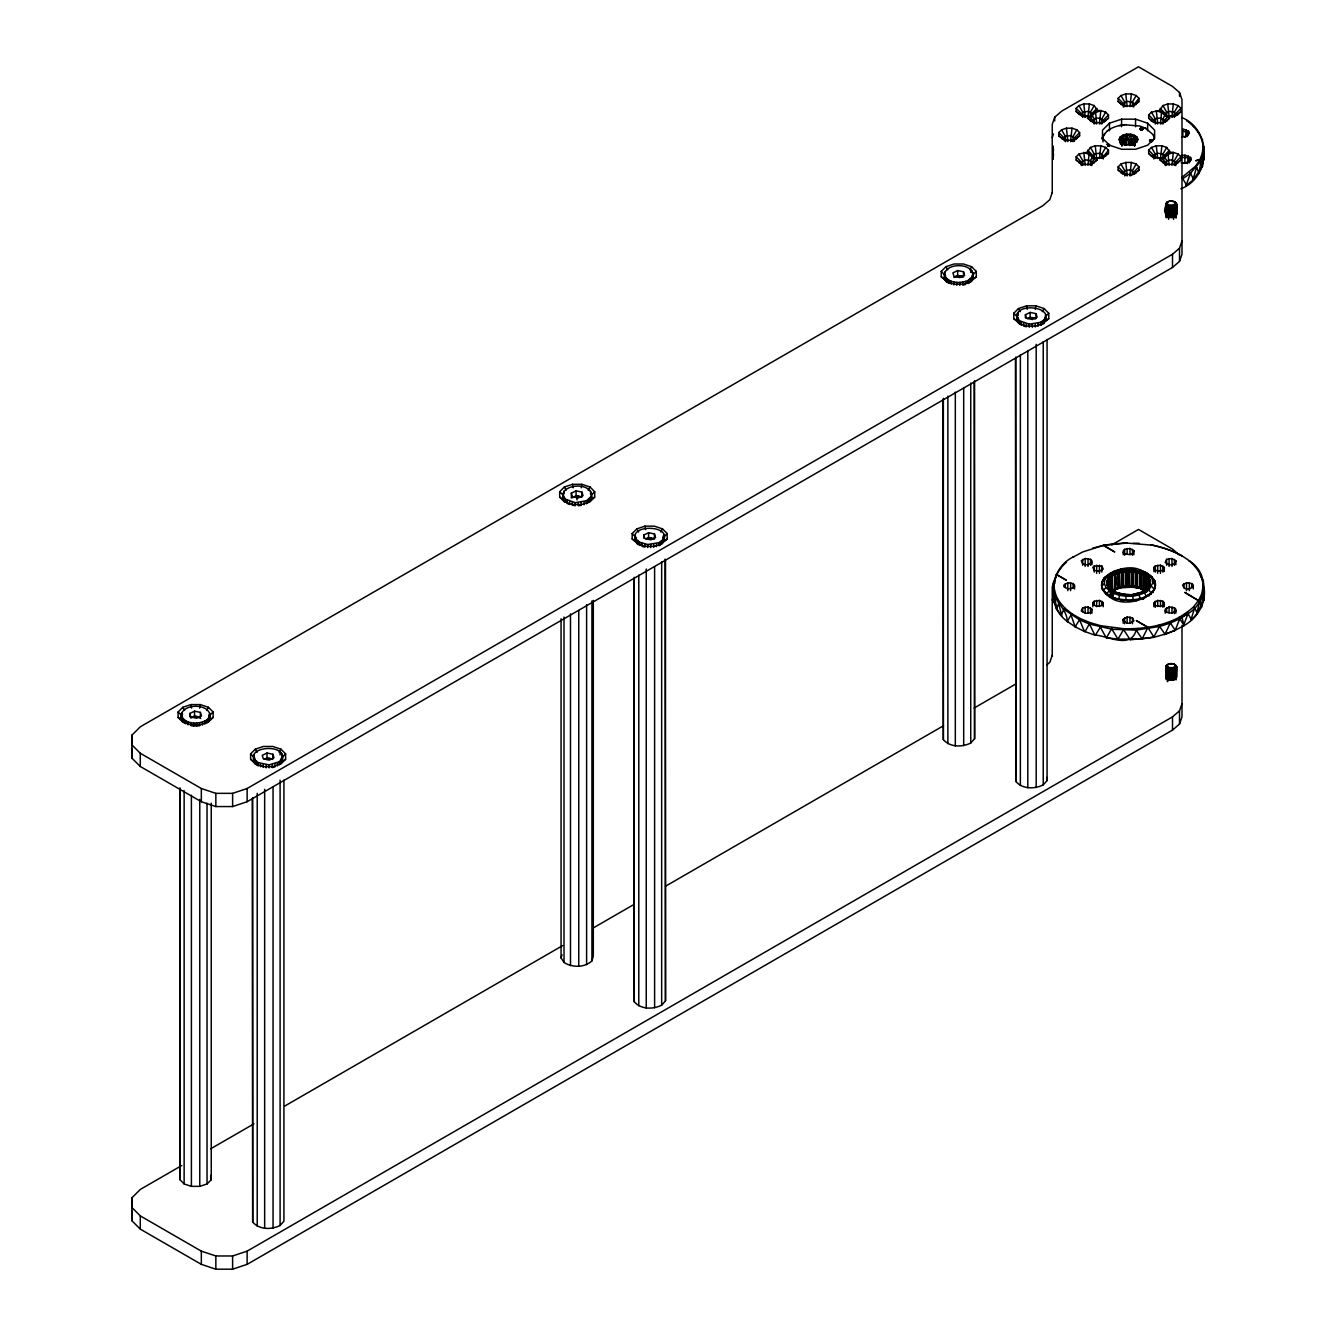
<?xml version="1.0" encoding="UTF-8"?>
<svg xmlns="http://www.w3.org/2000/svg" width="1336" height="1336" viewBox="0 0 1336 1336"><rect width="100%" height="100%" fill="white"/><g stroke="black" fill="none" stroke-linecap="round" stroke-linejoin="round"><path stroke-width="1.5" d="M1181.993 625.415L1181.993 716.881L1179.521 724.029L1172.507 730.107L247.127 1264.357L232.614 1269.2L215.847 1269.2L201.335 1264.357L140.28 1229.12L131.897 1220.737L131.897 1211.051M1052.25 193.369L1052.25 124.332L1054.722 117.184L1061.736 111.105L1138.489 66.8L1172.507 86.439L1179.521 92.501L1181.993 99.666L1181.993 254.241L1179.521 261.405L1172.507 267.467L247.127 801.717L232.614 806.56L215.847 806.56L201.335 801.717L140.28 766.48L131.897 758.096L131.897 748.427M178.106 717.415L178.106 711.988L182.798 707.295L190.914 704.59L200.3 704.59L208.433 707.295L213.125 711.988L213.125 717.415L208.433 722.108L200.3 724.813L190.914 724.813L182.798 722.108L178.106 717.415L185.303 722.392M250.6 759.265L250.6 753.855L255.293 749.162L263.426 746.457L272.811 746.457L280.927 749.162L285.62 753.855L285.62 759.265L280.927 763.958L272.811 766.68L263.426 766.68L255.293 763.958L250.6 759.265L256.362 763.257M559.667 497.109L559.667 491.698L564.36 487.005L572.493 484.3L581.878 484.3L590.011 487.005L594.704 491.698L594.704 497.109L590.011 501.802L581.878 504.507L572.493 504.524L564.36 501.802L559.667 497.109L565.445 501.1M640.027 545.489L632.178 538.976L632.178 533.548L636.871 528.856L644.987 526.15L654.373 526.15L662.506 528.856L667.198 533.548L667.198 538.976L659.333 545.489M1076.165 160.053L1082.778 165.046L1076.165 160.053L1076.165 156.83L1078.954 154.041L1087.27 152.221L1094.217 158.45L1089.007 154.408L1083.797 152.421L1085.199 165.13M1108.462 118.203L1101.849 123.196L1108.462 118.203L1108.462 114.979L1105.674 112.174L1100.831 110.571L1095.62 112.558L1090.41 116.583L1097.357 110.37L1094.217 105.577L1089.391 103.957L1083.797 103.957L1078.954 105.577L1076.165 108.366L1076.165 111.589L1082.778 116.583L1081.375 115.197L1082.778 112.174L1087.988 111.372L1091.796 113.577L1091.796 117.1M1091.929 609.249L1090.51 612.322L1088.022 613.157L1085.166 613.157L1081.242 610.903L1082.678 607.813L1088.022 606.978L1091.929 609.249L1091.929 613.191M1091.796 115.197L1091.796 113.577L1097.023 108.366L1095.62 112.558L1096.639 123.279M1092.831 602.653L1092.831 604.273L1096.639 606.46L1101.849 605.659L1103.252 602.653L1099.428 600.448L1094.217 601.25L1092.831 602.653L1092.831 606.711M1092.831 157.047L1094.217 154.041L1099.428 153.239L1103.252 155.444L1103.252 158.967M1108.462 150.216L1108.462 153.456L1101.849 158.45L1108.462 150.216L1105.674 147.428L1100.831 145.824L1095.253 145.824L1090.41 147.428L1087.27 152.221M1113.506 591.881L1109.047 587.99L1107.026 584.433L1106.893 580.709L1112.153 573.979L1117.113 571.558L1129.488 569.704L1140.009 572.259L1139.875 588.107L1133.73 587.205L1133.73 572.71L1136.001 571.123L1136.368 587.022L1144.017 589.694L1141.128 589.376L1141.128 574.897L1143.516 573.862L1149.177 578.104L1150.396 581.778L1148.659 583.247C1151.298 585.018 1148.142 586.838 1150.396 581.778L1149.728 580.909C1146.689 586.354 1151.381 579.924 1149.177 578.104L1146.555 575.899L1144.084 576.601C1148.86 601.517 1140.192 582.78 1129.605 586.821L1129.605 572.342L1131.926 570.422L1135.851 570.405L1143.867 574.062L1144.084 591.08C1139.675 585.201 1127.617 584.901 1120.303 587.523L1111.986 590.712L1111.903 574.847L1111.786 590.946L1111.903 574.847L1114.441 575.699L1114.441 590.178L1111.836 590.813L1112.153 573.979C1123.776 567.366 1145.152 567.199 1150.396 581.778L1149.712 585.485C1142.096 596.791 1125.246 597.075 1113.89 591.664L1110.633 593.551L1109.481 596.858C1129.855 613.541 1180.456 586.287 1140.46 570.088C1124.828 561.454 1084.698 579.273 1109.481 596.858C1124.511 601.133 1144.685 602.803 1155.156 588.475L1154.772 580.826L1145.737 572.392M1123.476 174.365L1118.132 170.089L1118.132 166.866L1120.937 164.077L1125.764 162.458L1131.358 162.458L1136.201 164.077L1138.99 166.866L1138.99 170.089L1133.646 174.365M1123.225 619.286L1123.225 620.939L1127.133 623.194L1129.989 623.194L1133.913 620.939L1132.477 617.85L1127.133 617.015L1123.225 619.286L1123.225 623.227M1138.99 170.089L1133.78 173.697L1132.377 170.691L1129.955 169.872L1124.745 170.691L1123.359 173.697L1118.132 170.089M1123.225 554.69L1123.225 550.733L1124.645 549.313L1129.989 548.478L1133.913 550.733L1132.477 553.822L1129.989 554.657L1124.645 553.822L1123.225 552.386M1138.99 98.33L1138.99 101.553L1132.377 106.546L1138.99 98.33L1136.201 95.541L1131.358 93.921L1125.764 93.921L1120.937 95.541L1118.132 98.33L1118.132 101.553L1124.745 106.546L1118.132 101.553M1146.639 591.998L1146.639 576.083L1148.609 578.404L1147.858 589.143M1153.87 567.399L1153.87 569.019L1157.694 571.223L1162.905 570.422L1164.307 567.399L1160.483 565.195L1155.273 566.013L1153.87 567.399L1153.87 571.457M1159.765 110.37L1162.905 105.577L1167.747 103.957L1173.325 103.957L1178.168 105.577L1180.957 108.366L1180.957 111.589L1178.168 114.378L1169.868 116.199L1169.518 118.203L1164.307 121.793L1164.307 120.19L1160.483 117.986L1155.273 118.787L1153.87 121.793L1148.659 118.203L1148.659 114.979L1151.465 112.174L1159.765 110.37L1166.729 116.583L1161.502 112.558L1156.291 110.571L1157.694 123.279M1155.156 588.475L1155.156 582.93L1155.406 584.25L1153.669 580.125L1154.772 580.826M1180.957 160.053L1174.361 165.046L1180.957 160.053L1180.957 156.83L1178.168 154.041L1173.325 152.421L1168.115 154.408L1162.905 158.45L1169.868 152.221L1166.729 147.428L1161.886 145.824L1156.291 145.824L1151.465 147.428L1148.659 150.216L1148.659 153.456L1151.465 156.245L1159.765 158.049L1160.116 160.053L1166.729 165.046L1165.326 163.66L1166.729 160.654L1171.939 159.836L1175.747 162.04L1175.747 165.564M1165.86 213.76C1161.969 210.804 1168.8 199.498 1167.413 202.037M1175.747 163.66L1175.747 162.04L1180.957 156.83M1175.88 560.769L1174.444 563.859L1171.973 564.694L1169.1 564.694L1165.192 562.423L1166.629 559.35L1171.973 558.515L1175.88 560.769L1175.88 564.727M1176.615 213.977L1176.632 204.141L1173.893 201.385L1175.747 202.538M1173.091 663.959L1174.394 664.343L1169.401 663.691L1166.061 666.013L1166.027 677.602L1167.413 678.989L1172.641 679.807L1175.045 678.989L1176.448 675.983M1176.448 213.343L1175.045 216.349L1169.835 217.167L1166.027 214.962L1167.413 211.956M1053.486 153.79L1053.052 159.051L1053.102 146.292L1053.453 150.116M1129.605 586.821L1127.567 586.187L1127.801 570.439L1129.488 569.704L1129.605 572.342C1120.553 563.391 1121.989 580.909 1123.142 586.587L1135.884 586.972L1135.851 570.405L1135.617 571.374L1132.243 570.622L1132.043 586.337L1133.73 587.205M1165.894 214.962L1165.86 203.924L1168.382 201.486M1176.598 214.328L1176.632 204.141L1174.628 201.853M1180.874 188.86C1211.485 177.07 1212.086 129.709 1181.592 117.434M211.255 1174.945L211.238 1179.772L207.03 1183.963L199.765 1186.368L191.399 1186.368L184.134 1183.947L179.959 1179.738L179.976 787.906M1144.017 589.694L1143.867 574.062L1146.138 574.814L1146.255 591.664L1146.371 575.849L1146.605 591.865L1146.639 576.083L1149.177 578.104L1147.858 580.876L1149.645 580.626L1149.561 586.537M1165.977 677.886L1165.844 666.848L1167.798 664.543L1166.645 665.228L1166.545 675.064M1176.532 677.168L1176.582 666.48L1174.394 664.326L1176.214 665.662M1121.422 140.029L1121.388 144.004L1121.655 139.979M1111.468 590.946L1122.708 586.704L1123.058 570.105L1127.2 570.372L1127.317 586.203L1127.434 570.288L1127.567 586.187L1132.043 586.337L1131.926 570.422L1131.559 586.354L1127.801 586.237L1127.801 570.439M1121.405 586.805L1127.1 586.254L1127.2 570.372C1115.994 567.266 1115.744 579.724 1117.698 588.658L1112.22 590.629L1112.153 573.979L1117.931 573.561L1117.113 571.558L1115.426 573.06L1114.441 590.178L1114.808 589.26M1121.889 139.979L1121.856 145.908L1121.739 139.963M1117.698 588.658L1118.733 587.556L1118.833 571.608L1118.95 587.489L1119.201 571.691L1123.058 570.105M1125.73 145.373L1126.014 139.412M1127.567 586.187L1123.376 586.587L1123.008 570.689L1122.891 586.621L1122.791 570.806L1121.405 573.094L1121.405 587.573M1126.215 145.357L1126.114 139.395M1130.557 139.378L1130.557 145.323L1130.34 139.362M1134.882 141.85L1134.848 145.824L1134.765 141.833M1143.8 589.844L1143.733 573.895L1143.633 589.744L1143.516 573.862L1143.399 589.694L1143.399 573.895L1140.243 572.259L1140.126 588.141L1140.009 572.259L1136.251 571.09L1136.134 586.972L1136.001 571.123M1144.017 590.579L1138.773 587.456L1137.621 588.057L1137.621 573.578L1140.009 572.259L1141.128 589.376M1166.144 212.942L1166.211 203.105L1167.464 202.287M1176.415 214.812L1176.632 204.141M1152.15 578.989L1152.834 582.797L1148.877 589.994L1151.131 593.05L1148.893 596.073L1148.709 594.654L1143.382 598.845L1140.159 598.578L1136.719 600.682L1133.145 599.864L1129.488 601.4L1125.797 600.014L1122.173 600.966L1118.666 599.012L1115.343 599.413L1115.46 597.96L1113.873 598.779L1110.65 591.781L1105.974 587.456L1104.404 583.749L1104.638 579.924L1110.266 573.094M1166.261 217.818L1165.91 204.775L1167.213 202.905M1176.348 207.381L1176.381 203.306L1175.095 202.437M1136.368 587.022L1136.535 571.324L1139.875 572.309L1139.875 588.107M1166.495 678.688L1166.027 667.683L1167.347 665.128M1176.047 679.94L1176.582 666.48L1174.962 664.86M1109.581 588.892L1109.732 576.985L1111.786 575.031L1109.398 577.219L1109.932 590.061M1166.812 212.173L1166.929 202.354L1168.015 201.719M1175.797 217.551L1176.482 204.976L1175.279 203.055M1111.986 590.712L1112.22 574.847M1167.029 216.516L1167.163 206.295L1168.182 204.675L1167.246 203.54M1167.33 681.41L1168.449 667.466L1167.33 666.38M1168.449 667.466L1173.542 667.699L1175.246 665.478M1175.229 679.289L1175.396 668.868L1174.344 667.265M1168.098 217.1L1169.017 205.093L1173.225 205.176L1175.162 203.69M1174.878 216.849L1175.045 206.445L1174.093 204.792M1168.516 679.89L1169.334 667.833M1174.11 679.84L1173.542 667.699M1065.543 562.673L1066.445 562.122C1058.964 568.718 1053.336 578.171 1054.238 588.424L1053.152 589.343C1054.121 601.952 1067.063 608.565 1067.264 621.457L1068.149 621.975C1045.036 606.728 1048.91 568.184 1073.827 556.678L1073.042 557.145L1082.644 551.985L1103.352 545.389L1114.792 551.985L1103.569 545.338L1092.631 548.178M1169.384 217.484L1170.019 205.36M1173.626 219.421L1173.225 205.176M1189.858 561.22L1188.99 560.702C1196.822 567.099 1203.168 576.234 1203.018 586.704L1204.103 587.59C1206.324 603.555 1197.223 618.485 1183.295 626L1188.038 613.608C1207.493 602.419 1209.13 573.495 1189.858 561.22C1178.452 552.503 1164.742 547.426 1150.713 544.787C1161.418 547.342 1172.29 550.332 1181.993 555.876L1181.224 555.425M1170.82 217.668L1171.104 205.477M1172.29 217.618L1172.19 205.41M1169.868 680.208L1170.369 668.067M1171.321 680.308L1171.472 668.117M1172.774 680.191L1172.557 667.983M1053.035 595.088L1053.403 582.329L1054.471 581.511M1203.018 586.704L1201.815 593.585L1198.709 600.265L1193.8 606.577L1194.735 607.763L1190.693 620.555L1196.472 614.493L1203.736 600.348L1204.103 587.59M1108.847 588.257L1107.845 579.44L1108.646 577.119L1111.819 577.57L1111.786 575.165L1109.732 576.985L1109.732 590.796M1124.06 628.755L1100.764 625.716L1100.363 627.185L1106.091 637.606L1117.948 639.159L1124.06 628.755C1148.676 629.156 1175.463 624.196 1193.8 606.577M1110.867 589.61C1116.913 593.935 1106.392 587.022 1107.026 584.433L1106.893 580.709L1109.598 578.171L1108.646 577.119L1108.062 579.373L1109.932 579.724M1148.877 589.994C1139.007 597.476 1125.129 597.827 1113.89 593.485L1112.253 596.925L1106.158 594.32L1103.469 590.228L1101.732 586.103L1101.983 581.861L1104.204 577.82L1106.642 576.284M1141.695 127.838L1141.545 130.093C1136.402 127.571 1146.756 127.404 1141.545 130.093L1140.092 129.174M1151.281 139.696L1151.148 141.95C1145.987 139.428 1156.341 139.261 1151.148 141.95L1149.678 141.031M1182.828 136.806L1182.945 128.957L1188.606 131.245L1189.24 133.283L1184.681 136.957L1188.021 135.22M1191.244 159.485L1188.89 162.09L1191.244 159.485L1190.627 157.448L1184.948 155.16L1184.832 163.009M1120.486 144.138L1120.737 140.23M1132.627 145.407L1132.895 141.699M1124.762 145.323L1125.179 139.445M1149.311 586.504L1149.595 582.78M1125.797 600.014L1126.081 596.257M1110.533 589.343L1107.026 584.433L1107.878 579.757M1053.052 159.051L1053.369 155.226M1202.985 145.958L1202.433 152.872L1203.502 153.84L1200.997 160.704L1190.476 173.313L1185.95 185.838L1192.831 180.176L1202.483 166.549L1204.07 146.826L1202.985 145.958C1202.099 135.287 1194.885 126.553 1186.535 120.44L1187.37 120.941M1204.07 146.826L1204.037 159.585L1202.951 160.437M1127.05 543.101L1151.047 545.071M1054.238 588.424L1055.908 595.288L1059.481 601.885L1064.842 608.08L1063.907 609.283L1079.622 619.937L1089.475 624.046L1094.802 634.984C1107.828 635.886 1131.024 649.496 1136.151 630.108L1136.051 628.605M1142.38 592.132L1145.035 590.579C1137.237 595.071 1150.997 587.673 1149.712 585.485L1149.912 583.481L1148.292 585.652L1148.292 589.794M1055.206 579.056L1056.676 574.63L1066.128 580.091L1056.676 574.63L1055.59 575.432M1200.496 607.98L1201.532 607.262L1202.868 594.587L1201.815 593.585M1146.355 578.622L1146.639 576.083L1146.422 591.046L1146.355 578.622L1148.342 578.154M1120.42 142.985L1121.071 138.226C1125.146 134.552 1132.11 134.719 1136.151 138.343L1136.051 142.534L1138.005 139.562L1137.12 137.191C1132.561 133.032 1124.745 133.049 1120.102 137.074L1119.117 139.428L1120.002 141.8L1126.599 145.073L1123.275 144.121M1110.834 574.096L1111.001 572.877M1198.025 173.93L1199.043 173.279L1200.997 160.704L1199.995 159.569L1202.433 152.872M1106.408 637.89L1112.203 627.786M1151.131 593.05L1150.931 594.286L1152.701 591.147L1152.935 592.533L1155.523 585.051L1152.834 582.797M1120.102 137.074L1121.338 142.351L1127.935 139.963L1130.774 134.201M1105.674 156.245L1097.357 158.049L1097.023 160.053L1090.41 165.046L1097.023 160.053L1095.62 158.232L1092.314 157.347L1090.41 160.654L1090.41 164.178M1196.472 614.493L1199.728 601.367L1184.948 592.499L1199.728 601.367L1201.532 607.262M199.648 708.113L200.3 704.59M581.21 487.807L581.878 484.3M1035.3 309.368L1035.951 305.844L1044.084 308.566L1048.777 313.259L1048.777 318.669L1040.911 325.199M1079.622 135.821L1073.025 140.814L1079.622 135.821L1079.622 132.598L1076.833 129.809L1072.006 128.189L1070.604 140.898M1089.391 103.957L1087.988 116.666M1100.831 145.824L1099.428 158.516M1131.358 93.921L1129.955 106.629M1131.358 162.458L1129.955 175.166M1161.886 145.824L1160.483 158.516M1173.325 103.957L1171.939 116.666M1126.565 134.168L1124.144 140.697L1122.758 135.203L1124.16 136.305L1126.565 134.168L1127.935 139.963L1135.082 141.75L1137.12 137.191M1054.288 597.71L1054.839 602.887L1053.77 602.102L1055.908 595.288M1192.831 180.176L1196.622 167.25L1195.653 166.098L1199.962 159.652L1202.483 166.549M185.286 722.943L182.247 720.872C174.047 702.318 215.012 700.916 209.618 719.72L207.013 722.826L207.013 719.82L209.618 716.697M181.178 717.449L181.596 712.706M209.819 713.24L209.618 719.72L206.495 722.058M253.69 756.293L254.742 759.7L258.115 762.572L258.115 765.595C236.272 744.536 297.026 741.413 279.508 764.693L279.508 761.67L282.531 756.827M253.69 759.316L254.09 754.573M562.757 494.136L565.245 499.079L565.245 502.102C551.835 483.649 596.875 479.073 591.197 499.413L586.504 503.789L586.504 500.766L591.197 496.391M562.757 497.159L563.174 495.422M591.397 492.934L591.197 499.413L588.074 501.751M635.251 535.986L636.32 539.41L639.693 542.266L639.693 545.288C617.082 521.825 683.598 523.395 658.999 545.639L658.999 542.633L662.673 539.894L664.109 536.521M635.251 539.009L635.669 537.289M948.443 282.347L945.387 280.259C937.221 261.589 978.152 260.403 972.775 279.107L968.066 283.483L968.066 280.476L972.775 276.101M972.775 279.107L972.975 272.627M1016.83 315.697L1019.318 320.64L1019.318 323.663C1003.737 299.531 1064.224 305.393 1040.577 325.349L1040.577 322.327L1044.251 319.588L1045.687 316.231M1016.83 318.719L1017.247 313.96M1149.277 585.853L1142.063 592.265L1130.022 595.021M1118.666 599.012L1119.651 595.355M593.301 600.348L593.301 956.142L591.931 960.918C584.416 967.798 572.409 967.748 564.009 962.471L561.07 957.945L561.988 954.756M1102.851 581.127L1101.599 585.302L1102.35 589.527L1109.481 595.522M1058.479 603.004L1061.936 616.063L1056.442 608.949L1059.481 601.885M1052.25 137.541L1053.486 133.967M1052.25 192.551L1049.779 199.715L1042.765 205.777L140.28 726.817L131.897 735.201L131.897 758.096M1052.25 600.181L1053.486 596.607M1179.521 261.405L1179.521 248.179L1181.993 241.031M1052.25 655.191L1049.779 662.355L1046.973 664.777M1179.521 724.029L1179.521 710.819L1181.993 703.671M1121.338 142.351L1123.426 136.573M1149.878 583.197L1150.396 581.778M1125.997 124.866L1139.858 126.035L1146.438 128.707L1143.382 127.538M1064.842 608.08L1071.839 613.692L1071.021 614.977L1075.146 626.818L1085.032 631.728L1090.042 622.626L1100.764 625.716M1174.494 630.692L1184.097 625.549L1181.993 617.566L1184.798 613.842L1183.997 616.247L1187.186 612.356L1188.038 613.608L1179.788 618.768L1175.162 630.308L1164.491 634.516L1175.162 630.308L1169.618 621.708M1121.071 138.226L1120.587 143.57M1170.687 201.135L1174.778 201.886M1103.002 141.933L1102.818 137.858C1105.857 128.273 1117.18 125.4 1126.098 124.615M1109.348 145.574L1108.028 146.359C1108.513 142.718 1111.018 145.574 1108.028 146.359L1109.498 144.639M1142.48 128.006L1141.545 130.093L1139.942 128.69M1152.066 139.862L1151.148 141.95L1149.528 140.547M1186.318 129.659L1185.516 137.374M1188.322 155.861L1187.52 163.577M1130.056 639.844L1153.569 637.355L1165.009 634.183L1170.219 623.11L1179.788 618.768L1184.097 625.549M1060.984 615.462L1063.907 609.283M1130.523 135.688L1131.893 140.363L1134.548 135.27M1071.021 614.977L1067.264 621.457L1075.914 627.252L1075.146 626.818L1080.306 618.585L1090.042 622.626M1170.219 623.11L1159.564 626.484L1153.569 637.355M206.629 710.435L208.433 707.295M279.124 752.302L280.927 749.162M588.191 490.128L590.011 487.005M660.702 531.995L662.506 528.856M969.769 269.839L971.589 266.699L963.456 263.994L954.071 263.994L945.938 266.699L941.245 271.392L941.245 276.819L949.111 283.332M1076.833 129.809L1073.025 136.422L1073.025 141.699M1094.217 105.577L1090.41 112.174L1090.41 117.468M1105.674 112.174L1101.849 118.787L1101.849 124.081M1105.674 147.428L1101.849 154.041L1101.849 157.564M1136.201 95.541L1132.377 102.137L1132.377 105.661M1042.28 311.689L1044.084 308.566M1136.201 164.077L1132.377 170.691L1132.377 174.214M1178.168 105.577L1174.361 112.174L1174.361 117.468M1166.729 147.428L1162.905 154.041L1162.905 157.564M1178.168 154.041L1174.361 160.654L1174.361 164.178M1141.996 639.142L1147.975 627.335L1136.285 620.589L1147.841 627.369L1153.92 637.055L1142.18 638.875L1117.948 639.159L1111.969 629.273L1089.475 624.046M1131.141 595.171L1142.998 591.781M1147.674 588.274L1149.16 586.02M181.596 715.729L182.614 714.092M1186.886 135.888L1189.24 133.283M1103.352 545.389L1125.029 543.218M1145.303 590.128L1147.507 588.424M1146.138 574.814L1145.152 576.25L1143.867 574.062L1143.883 589.978M1100.363 627.185L1095.286 635.318L1084.398 631.36L1079.622 619.937M1114.942 543.819L1127.066 542.85M1166.729 164.178L1166.729 160.654L1164.808 157.347L1161.502 158.232L1160.116 160.053L1165.326 163.66M1167.764 666.965L1166.595 668.468L1171.555 669.987L1176.164 668.15L1174.928 666.731M1123.008 570.689L1123.142 586.587L1126.114 586.07L1125.446 586.955L1125.446 572.459L1127.2 570.372M1168.499 664.059L1167.597 664.576L1170.453 663.491M1166.495 217.367L1166.361 205.577L1167.58 204.141M1143.015 128.373L1141.545 130.093L1140.226 128.239M1152.617 140.23L1151.148 141.95L1149.812 140.096M1188.606 131.245L1187.353 132.698L1187.353 136.656M1190.627 157.448L1189.374 158.917L1189.374 162.858M1109.465 577.018L1112.153 573.979L1114.441 575.699L1114.909 573.194L1114.976 588.976L1115.076 573.027L1115.176 588.892L1119.818 587.055L1119.818 587.923L1114.307 589.928L1114.307 589.042M252.287 798.995L252.688 1222.039C259.334 1229.888 271.459 1229.805 280.092 1225.496L283.933 1221.188L283.933 780.09M633.865 578.705L634.266 1001.75C640.896 1009.582 653.037 1009.498 661.671 1005.19L665.495 1000.881L665.495 559.784M942.949 399.765L943.35 739.593C949.98 747.425 962.104 747.342 970.738 743.033L974.579 738.725L974.579 380.86M1015.443 358.399L1015.844 781.443C1022.474 789.275 1034.615 789.209 1043.232 784.883L1047.073 780.591L1047.073 339.494M1103.469 590.228L1105.974 587.456M208.8 716.33L213.125 711.988M281.295 758.18L285.62 753.855M591.815 494.57L594.704 491.698M1058.78 135.821L1065.393 140.814L1058.78 135.821L1058.78 132.598L1061.569 129.809L1066.412 128.189L1072.006 128.189M662.873 537.874L667.198 533.548M1063.99 139.428L1065.393 136.422L1070.604 135.604L1074.411 137.808L1074.411 141.332M1087.988 117.401L1092.314 115.481L1094.217 118.787L1094.217 124.081M1070.604 141.633L1076.833 138.61M1074.411 137.808L1079.622 132.598M1078.954 114.378L1087.27 116.199L1087.621 118.203L1094.217 123.196L1092.831 120.19L1096.639 117.986L1101.849 118.787L1103.252 121.793M1099.428 123.997L1105.674 120.992M1103.252 120.19L1108.462 114.979M1123.359 107.064L1123.359 103.54L1127.167 101.336L1132.377 102.137L1133.78 103.54L1133.78 107.064M1109.481 123.196L1102.501 130.177L1102.501 138.243L1109.481 145.223L1121.589 149.265L1135.55 149.265L1147.641 145.223L1154.621 138.243L1154.621 130.177L1147.641 123.196L1135.55 119.171L1121.589 119.171L1109.481 123.196L1109.481 130.744M1081.375 165.564L1081.375 162.04L1085.199 159.836L1090.41 160.654L1091.796 162.04L1091.796 165.564M971.957 275.717L976.282 271.392L971.589 266.699M968.416 283.332L976.282 276.819L976.282 271.392M1091.796 162.04L1095.62 158.232L1097.357 158.049M1165.326 115.197L1165.326 113.577L1169.134 111.372L1174.361 112.174L1175.747 115.197L1180.957 111.589M1160.483 123.997L1166.729 120.992L1169.518 118.203L1168.115 116.366L1164.808 115.481L1162.905 118.787L1162.905 124.081M1164.307 120.19L1168.115 116.366L1169.868 116.199M1171.939 117.401L1173.325 115.998L1168.115 116.366L1169.134 117.401M1175.747 113.577L1180.957 108.366M1129.955 175.901L1136.201 172.895M1133.78 172.077L1138.99 166.866M1153.87 158.967L1153.87 155.444L1157.694 153.239L1162.905 154.041L1164.307 155.444L1164.307 158.967M1164.307 155.444L1169.518 150.216L1168.115 154.408L1169.134 165.13M1021.606 325.199L1013.757 318.669L1013.757 313.259L1018.449 308.566L1026.566 305.844L1035.951 305.844M131.897 1220.737L131.897 1197.841L140.28 1189.457L181.796 1165.493M1045.888 316.131L1048.777 313.259M1091.929 564.727L1091.929 560.769L1090.51 559.35L1085.166 558.515L1081.242 560.769L1082.678 563.859L1085.166 564.694L1088.022 564.694L1091.929 562.423M1074.545 588.959L1074.545 585.001L1073.109 583.582L1067.781 582.746L1063.857 585.001L1063.857 586.654L1067.781 588.925L1073.109 588.09L1074.545 586.654M1094.217 566.013L1092.831 567.399L1094.217 570.422L1099.428 571.223L1103.252 569.019L1101.849 566.013L1094.217 566.013L1094.217 572.092M1164.307 606.711L1164.307 602.653L1162.905 601.25L1157.694 600.448L1153.87 602.653L1153.87 606.711M1193.265 588.959L1193.265 585.001L1191.829 583.582L1186.485 582.746L1182.577 585.001L1184.013 588.09L1186.485 588.925L1189.357 588.925L1193.265 586.654M1164.307 604.273L1160.483 606.46L1155.273 605.659L1153.87 604.273M1175.88 613.191L1175.88 609.249L1174.444 607.813L1169.1 606.978L1165.192 609.249L1165.192 613.191M1175.88 610.903L1171.973 613.157L1166.629 612.322L1165.192 610.903M1166.027 675.983L1167.413 674.596M1185.8 185.938L1186.785 185.353L1181.959 177.404L1195.653 166.098M1143.382 598.845L1146.305 596.257L1144.518 592.883M1202.55 153.523L1203.619 152.571L1203.085 145.307M1101.732 586.103L1104.404 583.749M1121.221 568.952L1120.403 569.67L1127.651 568.952M131.897 735.201L131.897 744.87L140.28 753.254L201.335 788.507L215.847 793.35L232.614 793.35L247.127 788.507L1172.507 254.241L1179.521 248.179M131.897 1197.841L131.897 1207.51L140.28 1215.894L201.335 1251.147L215.847 1255.974L232.614 1255.974L247.127 1251.147L1172.507 716.881L1179.521 710.819M1202.901 594.253L1203.97 593.334L1203.369 580.592L1202.3 579.791M1167.196 665.762L1165.844 666.848L1165.86 677.035M1136.936 140.43L1138.005 139.562M1138.005 588.074L1138.773 587.456L1136.535 587.122L1136.535 571.324L1137.621 573.578M1119.234 125.551L1124.211 125.116M1108.028 146.359L1109.648 145.123M1143.165 128.857L1140.627 129.542M1152.751 140.714L1150.212 141.399M1202.884 594.169L1203.97 593.334L1203.118 589.861M190.831 718.1L194.522 716.012L200.367 717.232L200.367 712.389L194.522 711.169L189.745 713.491L189.745 716.714M572.409 497.794L576.083 495.706L581.945 496.925L581.945 492.082L576.083 490.863L571.324 493.184L571.324 498.027M953.987 277.504L957.662 275.416L963.523 276.635L963.523 271.776L957.662 270.557L952.902 272.878L954.004 276.418L959.866 277.637L964.625 275.316L963.523 271.776M1169.25 201.335L1170.82 200.817M1166.361 205.577L1172.507 207.264L1175.947 205.761L1174.762 204.291M1102.818 137.858L1101.749 138.677L1104.538 133.917M1131.559 586.354L1131.659 570.472L1129.488 569.704M1042.147 323.312L1045.286 320.974L1045.286 317.951M1101.983 581.861L1104.638 579.924M1130.323 145.106L1137.019 141.917M206.629 721.807L209.618 719.72L206.713 721.574M588.207 501.518L591.197 499.413L588.291 501.267M1182.727 178.723L1190.476 173.313L1189.591 172.077M1042.28 323.061L1045.286 320.974L1042.364 322.828M1142.881 129.308L1141.545 130.093L1140.861 127.922M1152.467 141.165L1151.148 141.95L1150.463 139.779M1186.702 163.159L1183.763 163.109L1190.025 161.422M205.911 722.392L213.125 717.415M1133.78 105.16L1138.99 101.553M588.925 501.1L594.704 497.109M1103.252 157.047L1108.462 153.456M971.957 279.792L976.282 276.819M279.859 763.257L285.62 759.265M662.873 541.965L667.198 538.976M1043.015 322.661L1048.777 318.669M1119.818 587.055L1119.201 571.691L1122.708 570.906L1122.708 586.704M1107.143 581.995L1108.847 582.045L1106.893 580.709M1059.665 568.819L1060.65 568.184M279.207 763.424L282.13 761.57L282.13 758.547M1115.243 570.589L1104.204 577.82M181.178 714.443C183.733 724.897 199.465 724.83 207.013 719.82M258.115 762.572L269.154 764.877L279.508 761.67M1145.87 589.694L1147.173 588.925M1133.696 144.188L1126.348 144.806M1107.177 130.878L1108.028 130.377M1164.174 122.461L1166.729 120.992M1174.361 116.583L1178.168 114.378M1111.719 544.904L1138.489 529.44L1172.507 549.079L1179.521 555.141M1110.65 591.781L1113.239 591.464M210.671 1148.81L253.99 1123.81M284.685 1106.091L562.64 945.604M593.334 927.902L633.047 904.973M665.528 886.219L943.5 725.732M974.178 708.013L1015.694 684.049M1149.712 585.485L1148.292 585.652M1027.568 318.536L1030.156 317.267L1036.018 318.486L1036.018 313.643L1030.156 312.424L1025.397 314.745L1025.397 317.968M645.989 538.842L648.595 537.573L654.456 538.792L654.456 533.932L648.595 532.713L643.818 535.035L643.818 538.274M264.411 759.149L267.016 757.863L272.878 759.082L272.878 754.239L267.016 753.02L262.257 755.341L263.342 758.881L269.204 760.1L273.98 757.779L272.878 754.239M1106.709 144.505L1108.963 144.271M1135.717 594.62L1142.063 592.265M1150.981 577.352L1152.083 576.885L1149.728 575.432M1106.158 594.32L1109.214 590.779L1110.633 593.551M944.335 273.83C946.472 283.633 960.534 283.85 968.066 280.476M1019.318 320.64L1029.288 324.214L1040.577 322.327M565.245 499.079L575.215 502.653L586.504 500.766M639.693 542.266L647.71 544.52L658.999 542.633M1138.556 593.618L1141.829 592.382M955.29 276.569L960.016 275.917L962.989 277.003M1027.785 318.419L1032.528 317.784L1035.483 318.87M573.712 496.875L578.455 496.224L581.41 497.309M646.207 538.725L650.949 538.074L653.905 539.159M192.133 717.165L196.876 716.514L200.701 718.501M264.628 759.032L269.371 758.38L272.327 759.466M1140.46 572.543L1141.562 572.159L1141.128 574.897L1140.46 572.543L1140.46 588.324L1140.243 572.259M1136.201 104.342L1131.358 105.962L1125.764 105.962L1120.937 104.342M1094.217 162.858L1089.391 164.462L1083.797 164.462L1078.954 162.858M1178.168 162.858L1173.325 164.462L1167.747 164.462L1162.905 162.858M971.589 281.512L963.456 284.217L954.071 284.217L945.938 281.512M1044.084 323.362L1035.951 326.067L1026.566 326.067L1018.449 323.362M662.506 543.668L654.373 546.374L644.987 546.374L636.871 543.668M1138.305 593.685L1134.414 594.587M1167.981 201.753L1169.752 200.968M1118.75 570.121L1113.773 571.491L1113.923 572.927M1199.995 159.569L1195.653 160.737L1199.962 159.652M1131.692 595.238L1133.863 594.654L1125.58 594.938L1113.89 591.664L1116.796 593M1165.009 634.183L1159.564 626.484L1136.151 630.108L1111.969 629.273M1108.63 584.45L1107.026 584.433L1108.513 586.988L1107.193 582.195L1108.63 584.45L1108.63 588.591M1103.569 545.338L1115.142 543.552M1119.818 587.923L1132.627 587.088L1138.773 588.341M1125.129 595.088L1129.07 594.67M190.714 722.542L190.714 725.565L193.636 725.982L199.632 725.732L199.632 722.709M1181.742 136.907L1185.266 136.539M1184.948 155.16L1181.425 155.51L1182.009 157.364L1187.52 157.648L1189.858 160.537M1123.376 586.587L1123.376 570.806L1127.1 570.472L1127.1 586.254M1095.62 158.232L1100.831 157.848M1170.186 663.825L1172.09 663.491M1090.41 120.992L1095.253 122.611L1100.831 122.611M1148.659 118.203L1151.465 120.992L1156.291 122.611L1161.886 122.611M1061.569 138.61L1066.412 140.23L1072.006 140.23M1120.937 172.895L1125.764 174.498L1131.358 174.498M1131.341 594.821L1117.247 593.184M1133.112 543.318L1139.023 543.268M1181.993 617.566L1179.053 617.432L1179.788 618.768M1120.603 594.169L1113.89 591.664M1097.357 110.37L1100.831 110.571L1099.428 123.279M1169.868 152.221L1173.325 152.421L1171.939 165.13M1129.471 569.053L1134.949 569.386L1134.314 568.685M1156.291 157.848L1161.502 158.232L1165.326 162.04L1165.326 165.564M1087.27 116.199L1089.007 116.366L1092.831 120.19M1159.765 158.049L1161.502 158.232M1182.828 130.878L1187.353 132.698L1187.854 134.335M1181.191 162.875L1183.88 163.443M1117.113 571.558L1118.583 571.875L1118.583 587.656L1118.633 571.758L1118.733 587.556M1125.58 594.938L1127.517 595.372M1147.641 573.495L1140.46 570.088M1113.74 591.748L1115.994 592.817M1113.89 593.485L1112.17 592.65L1112.253 596.925M1117.698 574.179L1115.426 573.06L1115.426 588.842M1122.591 143.72L1123.526 144.188M1173.609 663.875L1175.463 664.927M1017.047 317.434L1017.047 320.456L1020.036 322.16M635.485 537.74L635.485 540.746L638.458 542.466M181.395 716.179L181.395 719.202L184.385 720.906M1151.465 120.992L1154.003 122.461M1151.465 156.245L1155.273 158.45L1148.659 153.456M1071.839 613.692L1080.306 618.585M255.293 763.958L258.449 765.795M1020.62 323.729L1017.898 322.126L1017.898 319.104M945.387 277.253L945.387 280.259L948.109 281.879M182.247 717.85L182.247 720.872L184.969 722.475M1193.282 126.168L1194.217 126.736M1195.186 566.631L1196.154 567.232M1120.002 141.8L1120.987 142.418L1119.117 139.428L1120.269 140.163M1119.201 571.691L1121.405 573.094M1108.78 587.339L1110.767 589.092M945.387 280.259L948.259 282.113M182.247 720.872L185.103 722.709M638.625 543.201L635.485 540.746L638.474 542.717M565.963 500.85L562.974 498.896L562.974 495.873M184.535 721.64L181.395 719.202L184.385 721.156M1198.359 132.431L1199.361 133.099M1020.203 322.894L1017.047 320.456L1020.036 322.41M947.541 280.56L944.552 278.589L944.752 272.11M1145.72 128.289L1154.337 135.771M1199.661 573.044L1201.148 577.352M1172.975 201.035L1171.922 200.834M1092.831 121.793L1087.621 118.203L1089.007 116.366L1083.797 115.998L1085.199 117.401M1076.165 111.589L1081.375 115.197M1013.757 318.669L1019.518 322.661M941.245 276.819L948.46 281.796M632.178 538.976L637.94 542.95M1201.615 139.094L1202.684 139.846M1017.047 320.456L1020.103 322.661M947.591 280.794L944.552 278.589L947.692 281.044M635.485 540.746L638.524 542.967M566.013 501.1L562.974 498.896L566.113 501.351M181.395 719.202L184.452 721.407M1107.026 584.433L1108.546 586.972M1123.376 570.806L1125.446 572.459M1109.047 587.99L1112.37 590.779M1175.246 666.113L1176.582 667.332M1165.326 113.577L1160.116 108.366L1161.502 112.558L1160.483 123.279M1148.659 114.979L1153.87 120.19M1156.291 122.611L1157.694 123.997M1118.132 98.33L1123.359 103.54M1148.659 150.216L1153.87 155.444M1095.253 122.611L1096.639 123.997M1076.165 108.366L1081.375 113.577M1118.132 166.866L1123.359 172.077M1125.764 174.498L1127.167 175.901M1058.78 132.598L1063.99 137.808M1066.412 140.23L1067.815 141.633M1076.165 156.83L1081.375 162.04M1013.757 313.259L1018.082 317.584M941.245 271.392L945.571 275.717M632.178 533.548L635.051 536.437M559.667 491.698L562.556 494.57M250.6 753.855L254.925 758.18M178.106 711.988L182.431 716.33M1151.716 586.554L1154.287 589.226M1125.029 136.005L1127.935 139.963M1133.73 572.71L1132.243 570.622L1132.243 586.404M1136.151 630.108L1142.18 638.875M1124.01 630.258L1130.089 639.577M1162.905 105.577L1166.729 112.174L1166.729 117.468M1151.465 112.174L1155.273 118.787L1155.273 124.081M1151.465 147.428L1155.273 154.041L1155.273 157.564M1120.937 95.541L1124.745 102.137L1124.745 105.661M1120.937 164.077L1124.745 170.691L1124.745 175.968M1078.954 105.577L1082.778 112.174L1082.778 117.468M1090.41 147.428L1094.217 154.041L1094.217 157.564M1078.954 154.041L1082.778 160.654L1082.778 164.178M1061.569 129.809L1065.393 136.422L1065.393 141.699M1018.449 308.566L1020.253 311.689M945.938 266.699L947.758 269.839M636.871 528.856L638.675 531.995M564.36 487.005L566.18 490.128M255.293 749.162L257.096 752.302M182.798 707.295L184.602 710.435M1188.038 613.608L1191.595 620.021M1190.476 173.313L1193.766 179.608M663.057 536.137L664.109 539.544M282.531 759.85L281.478 753.42M208.984 714.576L210.036 717.983M1194.735 607.763L1197.457 613.875M1196.622 167.25L1199.043 173.279M1055.49 604.573L1057.461 609.634M1138.99 594.971L1140.159 598.578M1036.018 313.643L1037.12 317.183L1032.361 319.504L1026.499 318.285L1025.397 314.745M654.456 533.932L655.542 537.49L650.782 539.811L644.921 538.575L643.818 535.035M581.945 492.082L583.047 495.623L578.288 497.944L572.426 496.725L571.324 493.184M200.367 712.389L201.469 715.929L196.709 718.25L190.848 717.031L189.745 713.491M1159.13 625.048L1159.564 626.484M1153.302 135.07L1154.454 139.094M1133.863 136.639L1135.082 141.75M1167.747 103.957L1169.134 116.666M1156.291 145.824L1157.694 158.516M1125.764 93.921L1127.167 106.629M1125.764 162.458L1127.167 175.166M1095.253 145.824L1096.639 158.516M1083.797 103.957L1085.199 116.666M1066.412 128.189L1067.815 140.898M1026.566 305.844L1027.234 309.368M644.987 526.15L645.655 529.674M572.493 484.3L573.161 487.807M190.914 704.59L191.582 708.113M1149.862 575.181L1150.062 576.417M1202.868 594.587L1203.736 600.348M1128.937 139.996L1129.671 145.557M1045.687 319.237L1045.47 314.494M973.192 277.387L972.124 270.957M1054.855 596.307L1056.442 608.949M591.397 495.957L591.614 497.693M1132.694 596.123L1133.145 599.864M1136.151 138.343L1136.569 142.017M1203.502 153.84L1204.037 159.585M576.684 496.157L577.018 499.915M1046.823 777.368L1047.073 780.591M974.579 738.725L974.178 382.263M665.495 1000.881L665.111 559.116M1133.847 140.08L1134.281 145.874M1053.102 146.292L1053.403 151.552M1053.152 589.343L1053.77 602.102M1171.054 207.347L1171.288 217.668M1171.555 669.987L1171.789 680.291M1170.085 669.92L1170.319 680.274M1172.507 207.264L1172.741 217.551M1169.601 207.214L1169.835 217.568M1172.991 669.82L1173.208 680.091M1168.716 669.637L1168.917 680.007M1173.876 206.963L1174.077 217.217M1168.282 206.846L1168.516 219.321M1174.311 669.436L1174.494 679.69M1167.514 669.136L1167.731 681.627M1167.163 206.295L1167.33 216.716M1121.205 140.23L1121.255 144.121M1175.045 206.445L1175.196 216.666M1166.929 202.354L1166.996 206.445M1175.396 668.868L1175.53 679.089M1166.645 665.228L1166.729 678.905M1175.947 205.761L1176.064 218.019M1166.211 203.105L1166.311 213.309M1176.164 668.15L1176.248 678.354M1166.061 666.013L1166.111 679.49M1131.659 570.472L1131.792 586.32M1125.864 139.412L1125.914 145.373M1176.381 203.306L1176.431 213.142M1165.91 204.775L1165.977 216.582M1125.647 139.478L1125.68 145.407M1176.482 204.976L1176.515 215.179M1165.86 203.924L1165.91 214.111M1176.582 666.48L1176.598 677.519M1191.829 583.582L1191.829 587.539M1189.357 582.746L1189.357 590.662M1186.485 582.746L1186.485 590.662M1184.013 583.582L1184.013 587.539M1179.521 92.501L1179.521 96.275M1174.444 559.35L1174.444 565.278M1174.444 607.813L1174.444 613.742M1172.507 254.241L1172.507 267.467M1172.507 716.881L1172.507 730.107M1171.973 558.515L1171.973 566.431M1171.973 606.978L1171.973 612.923M1169.1 558.515L1169.1 566.431M1169.1 606.978L1169.1 612.923M1166.629 559.35L1166.629 565.278M1166.629 607.813L1166.629 611.771M1164.307 567.399L1164.307 571.457M1162.905 566.013L1162.905 572.092M1162.905 601.25L1162.905 607.329M1160.483 565.195L1160.483 573.311M1160.483 600.448L1160.483 606.527M1157.694 565.195L1157.694 573.311M1157.694 600.448L1157.694 606.527M1155.273 566.013L1155.273 572.092M1155.273 601.25L1155.273 607.329M1147.641 123.196L1147.641 130.744M1135.884 571.19L1135.884 586.972L1132.627 586.22L1132.627 587.088M1135.55 119.171L1135.55 126.72M1133.913 550.733L1133.913 554.69M1132.477 549.313L1132.477 555.242M1132.477 617.85L1132.477 623.778M1132.36 138.76L1132.36 144.973M1130.757 139.428L1130.757 145.34M1129.989 548.478L1129.989 554.407M1129.989 617.015L1129.989 622.96M1128.202 140.631L1128.202 144.772M1127.133 548.478L1127.133 554.407M1127.133 617.015L1127.133 622.96M1126.114 586.07L1126.114 586.955M1124.645 549.313L1124.645 555.242M1124.645 617.85L1124.645 623.778M1124.06 138.861L1124.06 145.056M1121.939 139.963L1121.939 145.891M1121.589 119.171L1121.589 126.72M1111.786 575.165L1111.819 592.048M1103.252 602.653L1103.252 606.711M1101.849 566.013L1101.849 572.092M1101.849 601.25L1101.849 605.308M1099.428 565.195L1099.428 573.311M1099.428 600.448L1099.428 606.527M1096.639 565.195L1096.639 573.311M1096.639 600.448L1096.639 606.527M1094.217 601.25L1094.217 605.308M1092.831 158.967L1092.831 155.444L1087.621 150.216L1089.007 154.408L1087.988 165.13M1090.51 559.35L1090.51 565.278M1090.51 607.813L1090.51 613.742M1088.022 558.515L1088.022 566.431M1088.022 606.978L1088.022 612.923M1085.166 558.515L1085.166 566.431M1085.166 606.978L1085.166 612.923M1082.678 559.35L1082.678 565.278M1082.678 607.813L1082.678 611.771M1073.109 583.582L1073.109 587.539M1070.637 582.746L1070.637 590.662M1067.781 582.746L1067.781 590.662M1065.293 583.582L1065.293 587.539M1054.722 117.184L1054.722 120.958M1054.722 583.598L1054.722 579.807L1052.25 586.972L1052.25 656.009M1044.251 319.588L1044.251 322.611M1043.232 341.715L1043.232 784.883M1042.665 321.074L1042.665 324.097M1038.072 323.312L1038.072 326.318M1036.185 344.321L1036.185 787.505M1035.283 323.963L1035.283 326.986M1032.31 324.264L1032.31 327.287M1030.156 312.424L1030.156 317.267M1029.288 324.214L1029.288 327.236M1027.818 350.8L1027.818 787.739M1026.365 323.796L1026.365 326.819L1023.643 326.051L1023.643 323.045M1021.272 321.976L1021.272 324.982M1020.37 354.825L1020.37 785.518M1018.266 312.323L1018.266 315.346M1015.844 356.996L1015.844 781.443M971.756 277.738L971.756 280.76M970.738 383.081L970.738 743.033M970.704 269.421L970.704 272.444M970.17 279.207L970.17 282.23M965.577 281.445L965.577 284.468L962.788 285.119L962.788 282.113M963.69 387.774L963.69 745.638M959.816 282.414L959.816 285.436M957.662 270.557L957.662 275.416M956.793 282.364L956.793 285.37M955.323 392.166L955.323 745.872M953.871 281.946L953.871 284.969M951.148 281.178L951.148 284.201M948.76 280.109L948.76 283.132L946.823 281.796L946.823 278.79M947.875 396.191L947.875 743.651M943.35 398.362L943.35 739.593M663.892 534.784L663.892 537.807M663.708 538.258L663.708 541.28M662.673 539.894L662.673 542.917M661.671 562.005L661.671 1005.19M661.086 541.364L661.086 544.387M656.494 543.602L656.494 546.624M654.607 566.698L654.607 1007.795M653.705 544.27L653.705 547.276M650.732 544.57L650.732 547.593M648.595 532.713L648.595 537.573M647.71 544.52L647.71 547.543M646.24 569.019L646.24 1008.029M644.787 544.103L644.787 547.125L642.065 546.357L642.065 543.335M638.792 575.115L638.792 1005.808M637.74 540.946L637.74 543.952M636.32 539.41L636.32 542.416M634.266 577.286L634.266 1001.75M591.931 600.966L591.931 960.918M590.562 491.264L590.562 494.287M590.178 498.044L590.178 501.05M588.591 499.514L588.591 502.536M586.604 604.69L586.604 964.642M583.999 501.751L583.999 504.774M581.21 502.403L581.21 505.425L578.237 505.726L578.237 502.72M578.755 610.552L578.755 966.345M576.083 490.863L576.083 495.706M575.215 502.653L575.215 505.676L572.292 505.258L572.292 502.236M570.489 613.925L570.489 965.544M569.57 501.484L569.57 504.507L567.199 503.438L567.199 500.415M564.193 490.78L564.193 493.786M563.825 497.543L563.825 500.566M564.009 617.082L564.009 962.471M561.07 618.802L561.07 957.945M282.314 755.09L282.314 758.113M281.094 760.201L281.094 763.207M280.059 751.884L280.059 754.907M280.092 780.224L280.092 1225.496M277.42 762.923L277.42 765.945M274.915 763.908L274.915 766.931L272.126 767.582L272.126 764.559M273.045 787.004L273.045 1228.101M269.154 764.877L269.154 767.899M267.016 753.02L267.016 757.863M266.148 764.827L266.148 767.833M264.662 789.309L264.662 1228.335M263.209 764.409L263.209 767.415M260.503 763.641L260.503 766.664M257.213 793.333L257.213 1226.114M256.161 761.236L256.161 764.259M254.742 759.7L254.742 762.722M253.907 758.03L253.907 761.052M252.688 797.592L252.688 1222.039M247.127 788.507L247.127 801.717M247.127 1251.147L247.127 1264.357M232.614 793.35L232.614 806.56M232.614 1255.974L232.614 1269.2M215.847 793.35L215.847 806.56M215.847 1255.974L215.847 1269.2M211.238 803.186L211.238 1179.772M208.6 718.334L208.6 721.356M207.03 803.203L207.03 1183.963M204.926 721.073L204.926 724.095M202.421 722.058L202.421 725.064M201.335 788.507L201.335 801.717M201.335 1251.147L201.335 1264.357M199.765 799.379L199.765 1186.368M196.659 723.01L196.659 726.032M194.522 711.169L194.522 716.012M193.636 722.96L193.636 725.982M191.399 795.204L191.399 1186.368M187.992 721.791L187.992 724.797M185.62 720.722L185.62 723.728L183.667 722.409L183.667 719.386M184.134 790.695L184.134 1183.947M179.959 788.574L179.959 1179.738M140.28 753.254L140.28 766.48M140.28 1215.894L140.28 1229.12M1114.909 573.194L1114.875 589.092L1114.875 573.311M1146.555 575.899L1146.472 591.748L1146.371 575.849M1130.256 139.345L1130.206 145.307L1130.106 139.395M1134.631 141.8L1134.598 145.774L1134.514 141.833M1107.46 584.467L1107.193 582.195L1107.46 584.467M1124.962 594.871L1121.255 594.303L1129.438 595.038L1124.962 594.871M1141.796 570.94L1138.372 570.155L1143.249 572.894L1141.796 570.94"/></g></svg>
